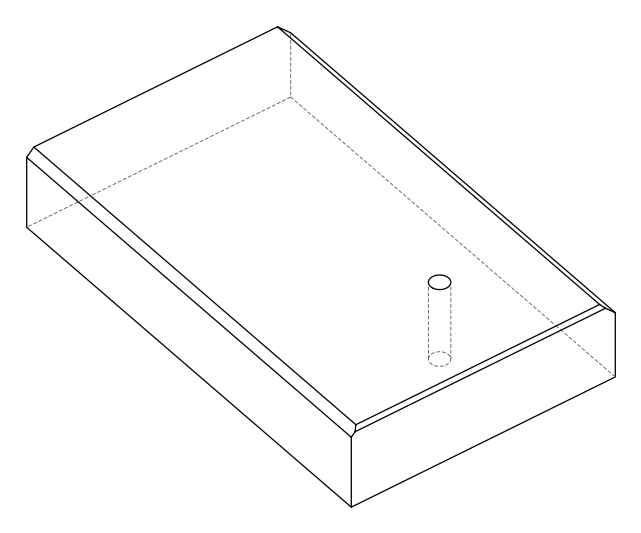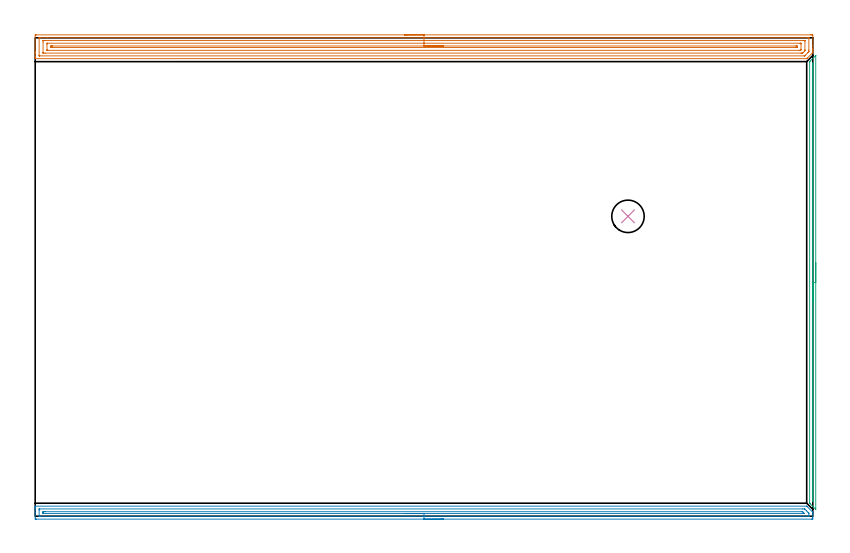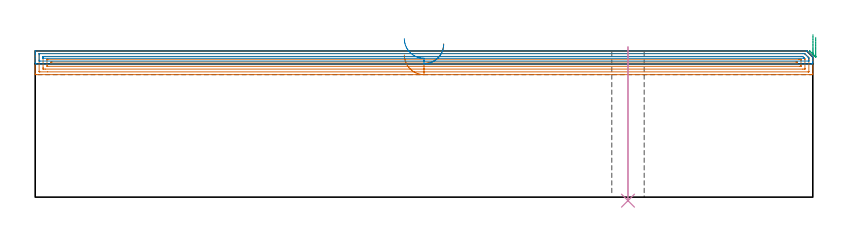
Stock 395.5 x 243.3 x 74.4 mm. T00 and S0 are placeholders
(PLAN: 4 operations, 1 tool changes, 29.7 min)
(1 AREA_MILL | FG_CHAMFER_SURFACE | UGT0205_001 | 16 min | 28952 mm3)
(2 AREA_MILL_1 | FG_CHAMFER_SURFACE_1 | UGT0205_001 | 9.65 min | 8615 mm3)
(3 AREA_MILL_2 | FG_CHAMFER_SURFACE_2 | UGT0205_001 | 3.78 min | 1089 mm3)
(4 INDEXABLE_INSERT_DRILL_THROUGH_HOLE_FROM_SOLID | STEP1HOLE | NXT0302_004 | 0.31 min | 15850 mm3)
(TOOL UGT0205_001 | Chamfer Mill 20 x 3 x 45 deg. | D20 FL50 Z2)
(TOOL NXT0302_004 | Index. Insert Drill 16.5mm [880-D1650L20-05] | D16.5 PA176 FL83 Z2)
(OP 1 AREA_MILL)
G17 G21 G94 G90
T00 M6
G54
G17 G0 G90 X187.75 Y244.8 S1061 M3
G43 Z84.4 H0
Z72.3
G94 G1 X187.788 Z71.428 F250.
X187.902 Z70.564
X188.091 Z69.712
X188.353 Z68.88
X188.687 Z68.074
X189.09 Z67.3
X189.558 Z66.564
X190.09 Z65.872
X190.679 Z65.229
X191.322 Z64.64
X192.014 Z64.108
X192.75 Z63.64
X193.524 Z63.237
X194.33 Z62.903
X195.162 Z62.641
X196.013 Z62.452
X196.878 Z62.338
X197.75 Z62.3
X394.503
X394.873 Y244.799 Z62.301
X395.239 Y244.796 Z62.302
X395.49 Y244.793 Z62.305
X395.5 Y244.438 Z62.66
Y239.188 Z67.907
Y237.789 Z69.307
Y237.437 Z69.658
Y236.733 Z70.367
Y236.392 Z70.708
Y236.094 Z71.002
X395.497 Y235.812 Z71.285
X395.491 Y235.793 Z71.304
X395.388 Y235.687 Z71.41
X395.32 Y235.619 Z71.479
X392.638 Y232.938 Z74.161
X392.528 Y232.829 Z74.27
X392.395 Y232.703 Z74.389
X392.191 Y232.7 Z74.4
X0.18
X0.01 Y232.702 Z74.389
X0.003 Y232.843 Z74.249
X0. Y232.991 Z74.108
Y233.233 Z73.867
Y233.937 Z73.158
Y235.164 Z71.932
Y235.687 Z71.407
Y236.301 Z70.794
Y244.438 Z62.66
X0.004 Y244.703 Z62.394
X0.01 Y244.792 Z62.306
X0.102 Y244.799 Z62.299
X0.627 Y244.8 Z62.3
X197.75
Y243.386 Z63.714
X393.085
X393.267 Y243.385 Z63.715
X393.441 Y243.381 Z63.719
X393.479 Y243.379 Z63.721
X393.49 Y243.361 Z63.739
X393.494 Y243.328 Z63.772
X393.499 Y243.158 Z63.942
X393.5 Y237.031 Z70.069
X393.497 Y236.562 Z70.538
X393.494 Y236.359 Z70.741
X393.49 Y236.26 Z70.84
X393.447 Y236.208 Z70.892
X393.085 Y235.835 Z71.265
X393.011 Y235.76 Z71.34
X391.684 Y234.434 Z72.666
X391.556 Y234.306 Z72.794
X391.451 Y234.203 Z72.897
X391.379 Y234.136 Z72.964
X391.359 Y234.121 Z72.979
X391.341 Y234.118 Z72.982
X391.297 Y234.116 Z72.984
X391.116 Y234.114 Z72.986
X2.415
X2.233 Y234.115 Z72.985
X2.059 Y234.119 Z72.981
X2.021 Y234.121 Z72.979
X2.01 Y234.139 Z72.961
X2.006 Y234.172 Z72.928
X2.001 Y234.342 Z72.758
Y243.093 Z64.007
X2.004 Y243.229 Z63.871
X2.01 Y243.337 Z63.763
X2.022 Y243.379 Z63.721
X2.059 Y243.381 Z63.719
X2.415 Y243.385 Z63.715
X6.347 Y243.386 Z63.714
X197.75
Y241.972 Z65.128
X390.403
X391.136 Y241.971 Z65.129
X391.297 Y241.969 Z65.131
X391.458 Y241.965 Z65.135
X391.491 Y241.961 Z65.139
X391.494 Y241.931 Z65.169
X391.498 Y241.879 Z65.221
X391.499 Y241.813 Z65.287
X391.5 Y241.614 Z65.486
X391.499 Y237.239 Z69.861
X391.494 Y236.901 Z70.199
X391.49 Y236.732 Z70.368
X391.482 Y236.693 Z70.407
X391.33 Y236.53 Z70.57
X390.445 Y235.646 Z71.454
X390.403 Y235.608 Z71.492
X390.307 Y235.535 Z71.565
X390.22 Y235.533 Z71.567
X390.037 Y235.531 Z71.569
X389.671 Y235.529 Z71.571
X389.509 Y235.528 Z71.572
X5.097
X4.364 Y235.529 Z71.571
X4.203 Y235.531 Z71.569
X4.042 Y235.535 Z71.565
X4.009 Y235.539 Z71.561
X4.006 Y235.569 Z71.531
X4.002 Y235.621 Z71.479
X4.001 Y235.687 Z71.413
X4. Y235.886 Z71.214
Y241.136 Z65.964
X4.004 Y241.813 Z65.287
X4.007 Y241.912 Z65.188
X4.01 Y241.956 Z65.144
X4.047 Y241.966 Z65.134
X5.097 Y241.971 Z65.129
X197.75 Y241.972 Z65.128
Y240.557 Z66.543
X389.004
X389.352 Y240.556 Z66.544
X389.406 Y240.555 Z66.545
X389.461 Y240.55 Z66.55
X389.49 Y240.541 Z66.559
X389.492 Y240.493 Z66.607
X389.5 Y240.072 Z67.028
Y237.446 Z69.654
Y237.437 Z69.663
X389.493 Y237.221 Z69.879
X389.49 Y237.168 Z69.932
X389.465 Y237.126 Z69.974
X389.395 Y237.056 Z70.044
X389.284 Y236.95 Z70.15
X389.117 Y236.946 Z70.154
X388.615 Y236.944 Z70.156
X388.227 Y236.943 Z70.157
X6.496
X6.148 Y236.944 Z70.156
X6.094 Y236.945 Z70.155
X6.039 Y236.95 Z70.15
X6.01 Y236.959 Z70.141
X6.008 Y237.007 Z70.093
X6. Y237.428 Z69.672
Y240.054 Z67.046
X6.008 Y240.495 Z66.605
X6.01 Y240.544 Z66.556
X6.077 Y240.55 Z66.55
X6.211 Y240.554 Z66.546
X6.38 Y240.557 Z66.543
X197.75
Y239.143 Z67.957
X386.873
X387.263 Y239.139 Z67.961
X387.457 Y239.136 Z67.964
X387.491 Y239.13 Z67.97
X387.494 Y239.096 Z68.004
X387.496 Y239.042 Z68.058
X387.499 Y238.53 Z68.57
X387.497 Y238.421 Z68.679
X387.493 Y238.375 Z68.725
X387.491 Y238.366 Z68.734
X387.478 Y238.363 Z68.737
X387.43 Y238.36 Z68.74
X387.229 Y238.358 Z68.742
X386.827 Y238.357 Z68.743
X8.627
X8.237 Y238.361 Z68.739
X8.043 Y238.364 Z68.736
X8.009 Y238.37 Z68.731
X8.006 Y238.404 Z68.696
X8.004 Y238.458 Z68.642
X8.001 Y238.97 Z68.13
X8.003 Y239.052 Z68.048
X8.008 Y239.11 Z67.99
X8.013 Y239.137 Z67.963
X8.03 Y239.138 Z67.962
X8.233 Y239.141 Z67.959
X8.642 Y239.143 Z67.957
X8.673
X197.75
X198.622 Z67.995
X199.486 Z68.109
X200.338 Z68.298
X201.17 Z68.56
X201.976 Z68.894
X202.75 Z69.297
X203.486 Z69.765
X204.178 Z70.296
X204.821 Z70.886
X205.41 Z71.529
X205.941 Z72.221
X206.41 Z72.957
X206.813 Z73.731
X207.147 Z74.537
X207.409 Z75.369
X207.598 Z76.22
X207.712 Z77.085
X207.75 Z77.957
G0 Z84.4
M5
M2
(OP 2 AREA_MILL_1)
G17 G21 G94 G90
T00 M6
G54
G17 G0 G90 X207.75 Y-1.5 S1061 M3
G43 Z84.4 H0
Z77.8
G94 G1 X207.712 Z76.928 F250.
X207.598 Z76.064
X207.409 Z75.212
X207.147 Z74.38
X206.813 Z73.574
X206.41 Z72.8
X205.942 Z72.064
X205.41 Z71.372
X204.821 Z70.729
X204.178 Z70.14
X203.486 Z69.608
X202.75 Z69.14
X201.976 Z68.737
X201.17 Z68.403
X200.338 Z68.141
X199.486 Z67.952
X198.622 Z67.838
X197.75 Z67.8
X0.627
X0.013 Y-1.494 Z67.804
X0.007 Y-1.492 Z67.806
X0. Y-0.88 Z68.416
Y1.8 Z71.095
Y3.227 Z72.524
Y3.587 Z72.882
Y4.306 Z73.606
Y4.602 Z73.901
X0.007 Y5.033 Z74.325
X0.01 Y5.097 Z74.388
X0.18 Y5.1 Z74.4
X392.191
X392.395 Y5.098 Z74.387
X392.533 Y4.968 Z74.267
X395.403 Y2.098 Z71.397
X395.469 Y2.029 Z71.328
X395.498 Y1.991 Z71.288
X395.5 Y1.708 Z71.006
Y0.906 Z70.201
Y-0.347 Z68.95
X395.497 Y-0.88 Z68.414
X395.493 Y-1.491 Z67.805
X395.485 Y-1.492 Z67.803
X394.873 Y-1.5 Z67.8
X197.75
Y-0.086 Z69.214
X2.415 Y-0.085 Z69.215
X2.316 Y-0.084 Z69.216
X2.119 Y-0.08 Z69.22
X2.009 Y-0.076 Z69.224
X2.006 Y-0.046 Z69.254
X2.004 Y0.013 Z69.313
X2. Y0.427 Z69.727
Y3.108 Z72.408
X2.003 Y3.587 Z72.887
X2.006 Y3.638 Z72.938
X2.01 Y3.662 Z72.962
X2.025 Y3.679 Z72.979
X2.217 Y3.683 Z72.983
X2.317 Y3.685 Z72.985
X390.403
X391.203 Y3.681 Z72.981
X391.297 Y3.679 Z72.979
X391.375 Y3.664 Z72.964
X391.455 Y3.587 Z72.887
X392.191 Y2.859 Z72.159
X392.357 Y2.693 Z71.993
X393.085 Y1.965 Z71.265
X393.247 Y1.8 Z71.1
X393.408 Y1.631 Z70.931
X393.49 Y1.539 Z70.839
X393.494 Y1.489 Z70.789
X393.498 Y1.387 Z70.687
X393.499 Y0.013 Z69.313
X393.498 Y-0.039 Z69.261
X393.494 Y-0.064 Z69.236
X393.491 Y-0.073 Z69.227
X393.478 Y-0.079 Z69.221
X393.283 Y-0.084 Z69.216
X393.183 Y-0.085 Z69.215
X197.75 Y-0.086 Z69.214
Y1.328 Z70.628
X4.203 Y1.329 Z70.629
X4.046 Y1.33 Z70.63
X4.02 Y1.332 Z70.632
X4.013 Y1.334 Z70.634
X4.01 Y1.355 Z70.655
X4.004 Y1.462 Z70.762
X4.001 Y1.597 Z70.897
X4. Y1.8 Z71.1
X4.001 Y2.001 Z71.301
X4.007 Y2.205 Z71.505
X4.01 Y2.259 Z71.559
X4.029 Y2.265 Z71.565
X4.085 Y2.267 Z71.567
X4.203 Y2.27 Z71.57
X4.625 Y2.271 Z71.571
X5.097
X389.932
X390.167 Y2.269 Z71.569
X390.285 Y2.266 Z71.566
X390.311 Y2.265 Z71.565
X390.339 Y2.25 Z71.55
X390.403 Y2.193 Z71.493
X390.799 Y1.8 Z71.1
X391.193 Y1.4 Z70.7
X391.243 Y1.346 Z70.646
X391.251 Y1.334 Z70.634
X391.241 Y1.333 Z70.633
X391.158 Y1.33 Z70.63
X391.032 Y1.329 Z70.629
X390.875 Y1.328 Z70.628
X197.75
X196.878 Z70.667
X196.014 Z70.78
X195.162 Z70.969
X194.33 Z71.232
X193.524 Z71.565
X192.75 Z71.968
X192.014 Z72.437
X191.322 Z72.968
X190.679 Z73.557
X190.09 Z74.201
X189.558 Z74.893
X189.09 Z75.628
X188.687 Z76.402
X188.353 Z77.208
X188.091 Z78.04
X187.902 Z78.892
X187.788 Z79.757
X187.75 Z80.628
G0 Z84.4
M5
M2
(OP 3 AREA_MILL_2)
G17 G21 G94 G90
T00 M6
G54
G17 G0 G90 X397. Y128.9 S1061 M3
G43 Z84.4 H0
Z81.3
G94 G1 Y128.862 Z80.428 F250.
Y128.748 Z79.564
Y128.559 Z78.712
Y128.297 Z77.88
Y127.963 Z77.074
Y127.56 Z76.3
Y127.091 Z75.564
Y126.56 Z74.872
Y125.971 Z74.229
Y125.328 Z73.64
Y124.636 Z73.109
Y123.9 Z72.64
Y123.126 Z72.237
Y122.32 Z71.903
Y121.488 Z71.641
Y120.636 Z71.452
Y119.771 Z71.338
Y118.9 Z71.3
X396.999 Y3.606 Z71.299
X396.998 Y3.57 Z71.298
X396.994 Y3.544 Z71.299
X396.99 Y3.518 Z71.302
X396.91 Y3.588 Z71.385
X396.795 Y3.704 Z71.503
X395.49 Y5.01 Z72.81
X394.15 Y6.35 Z74.15
X393.967 Y6.535 Z74.33
X393.903 Y6.605 Z74.389
X393.9 Y6.796 Z74.4
Y231.003
X393.903 Y231.195 Z74.389
X393.967 Y231.265 Z74.33
X394.149 Y231.449 Z74.151
X396.856 Y234.157 Z71.442
X396.91 Y234.212 Z71.386
X396.99 Y234.282 Z71.302
X396.994 Y234.255 Z71.299
X396.998 Y234.229 Z71.298
X396.999 Y234.194 Z71.299
Y234.145 Z71.3
X397. Y118.9
X395.586 Z72.714
X395.585 Y7.997 Z72.715
X395.584 Y7.69 Z72.716
X395.58 Y7.411 Z72.72
X395.579 Y7.383 Z72.721
X395.544 Y7.415 Z72.756
X395.453 Y7.505 Z72.847
X395.361 Y7.601 Z72.939
X395.321 Y7.648 Z72.979
X395.32 Y7.69 Z72.98
X395.316 Y7.97 Z72.984
X395.315 Y8.276 Z72.985
X395.314 Y8.583 Z72.986
X395.315 Y229.497 Z72.985
X395.317 Y229.801 Z72.983
X395.321 Y230.11 Z72.979
X395.331 Y230.169 Z72.969
X395.359 Y230.203 Z72.941
X395.389 Y230.235 Z72.911
X395.58 Y230.423 Z72.72
X395.581 Y230.422 Z72.719
X395.583 Y230.419 Z72.717
X395.586 Y229.524 Z72.714
Y118.9
Y118.028 Z72.752
Y117.163 Z72.866
Y116.312 Z73.055
Y115.48 Z73.317
Y114.674 Z73.651
Y113.9 Z74.054
Y113.164 Z74.523
Y112.472 Z75.054
Y111.829 Z75.643
Y111.239 Z76.286
Y110.708 Z76.979
Y110.24 Z77.714
Y109.837 Z78.488
Y109.503 Z79.294
Y109.241 Z80.126
Y109.052 Z80.978
Y108.938 Z81.843
Y108.9 Z82.714
G0 Z84.4
M5
M2
(OP 4 INDEXABLE_INSERT_DRILL_THROUGH_HOLE_FROM_SOLID)
G17 G21 G94 G90
T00 M6
G54
G17 G0 G90 X301.5 Y152.5 S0 M3
G43 Z84.4 H1
G94 G81 G98 Z-1.788 F250. R76.4
G80
M5
M2
